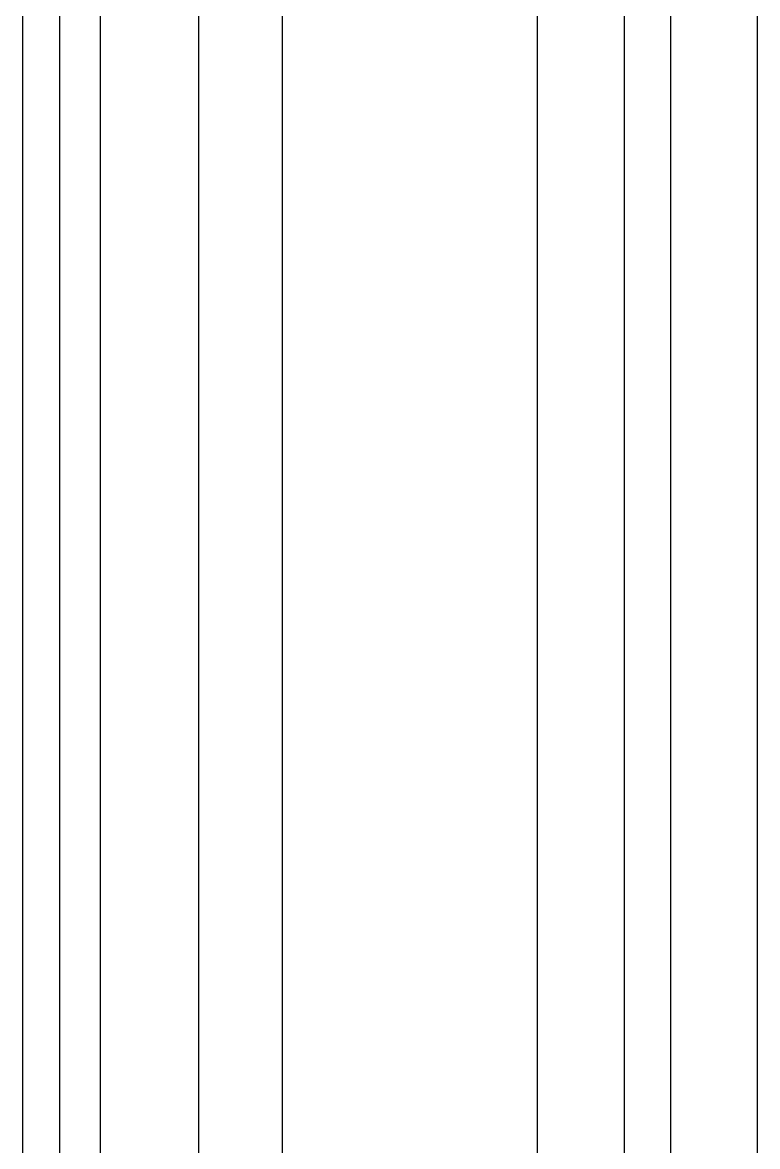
# Model space of a CAD drawing. Extents: x 832 to 912, y 781 to 934.
# Drawn here: x 831.73 to 835.4, y 835.61 to 841.21 of the extents above; entities that cross this region are included whole.
import ezdxf

# ---------------------------------------------------------------- set-up
doc = ezdxf.new("R2010")
doc.units = 0
doc.header["$MEASUREMENT"] = 0
doc.layers.add('1', color=4, linetype='Continuous')

# ---------------------------------------------------------------- blocks, each defined once
blk = doc.blocks.new('2026 SOVEREIGN HL')
at = {"layer": '1', "color": 4, "linetype": 'Continuous', "lineweight": 25}
blk.add_line((0, 90.1873), (0, 2.9999), dxfattribs=at)
at = {"layer": '1', "color": 3, "linetype": 'Continuous', "lineweight": 25}
for p, q in [((0.1841, 89.7704), (0.1841, 3.4169)), ((0.3871, 89.4928), (0.3871, 3.6945)), ((0.878, 88.8603), (0.878, 4.3269)), ((1.2959, 88.3516), (1.2959, 4.8357)), ((2.5707, 5.0707), (2.5707, 88.1166)), ((3.0039, 5.0707), (3.0039, 88.1166)), ((3.2348, 33.3342), (3.2348, 48.7552)), ((3.6678, 33.3342), (3.6678, 48.7552))]:
    blk.add_line(p, q, dxfattribs=at)

msp = doc.modelspace()

# ---------------------------------------------------------------- block references
at = {"layer": '1'}
msp.add_blockref('2026 SOVEREIGN HL', (831.7292, 797.0948), dxfattribs=at)

doc.saveas('drawing.dxf')
